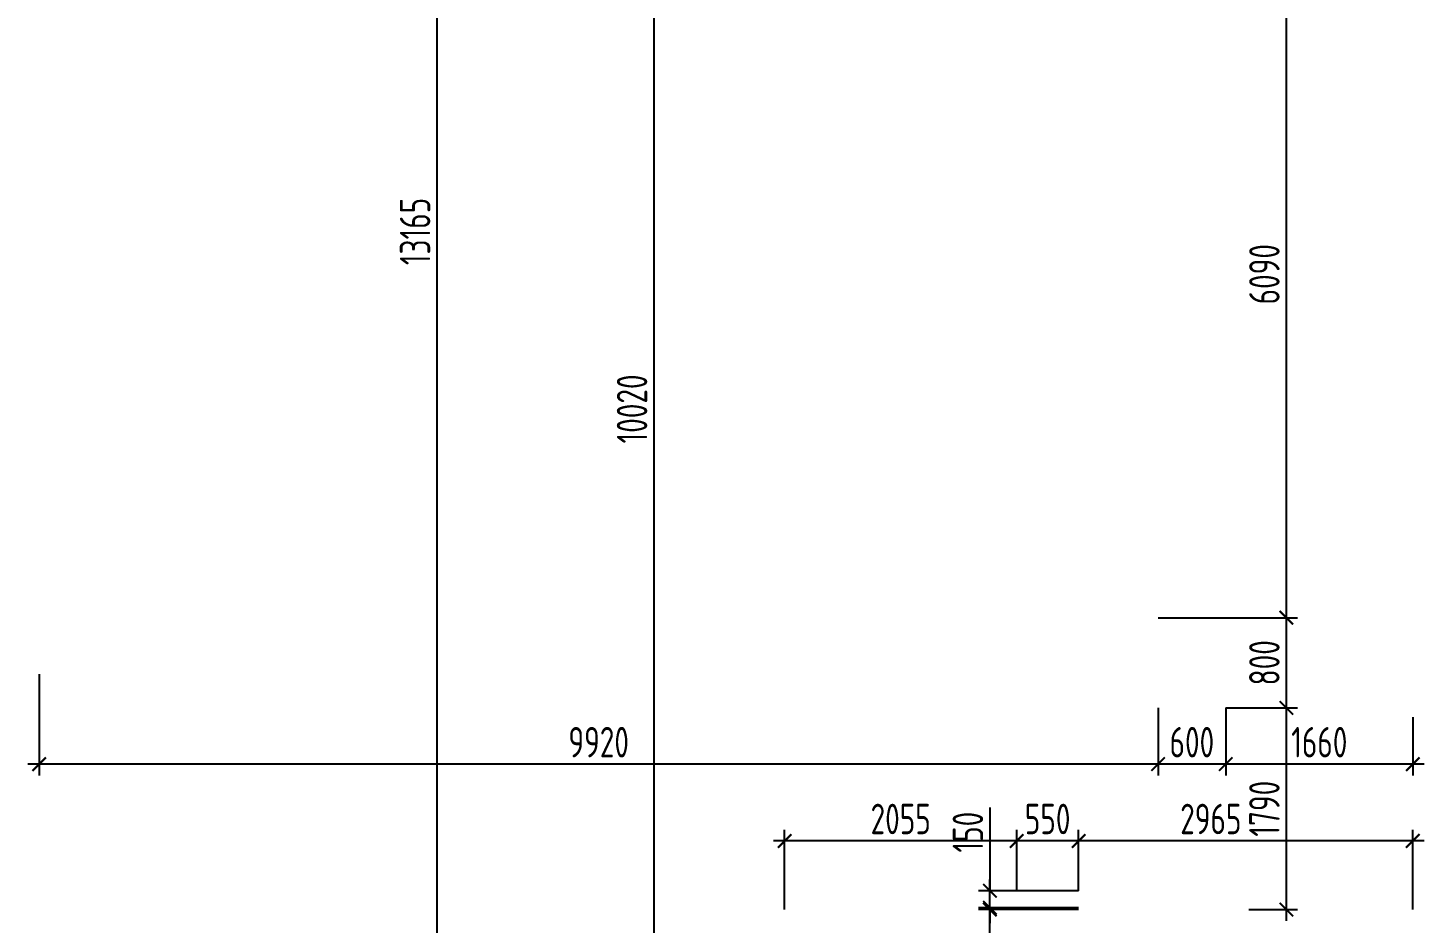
# Model space of a CAD drawing. Header units: millimetres. Extents: x -346952 to 536090, y 55086 to 131231.
# Drawn here: x 466934 to 479314, y 82726 to 90664 of the extents above; entities that cross this region are included whole.
import ezdxf

# ---------------------------------------------------------------- set-up
doc = ezdxf.new("R2010")
doc.units = ezdxf.units.MM
doc.layers.add('РАЗМЕРЫ КРОВЛИ ОВ', color=204, linetype='Continuous')
doc.layers.get('0').off()
doc.styles.add('ISOCPEUR', font='isocpeur.ttf', dxfattribs={"width": 0.7})
doc.dimstyles.new('R_100', dxfattribs={"dimtxt": 270, "dimasz": 120, "dimexe": 100, "dimexo": 0, "dimgap": 60, "dimtad": 1, "dimdec": 0, "dimrnd": 5, "dimzin": 0, "dimdsep": 46, "dimtxsty": 'ISOCPEUR', "dimblk": 'ARCHTICK', "dimcen": 0, "dimdle": 100, "dimclrd": 256, "dimclre": 256, "dimclrt": 256, "dimadec": 0, "dimazin": 0, "dimtfac": 2, "dimtdec": 0, "dimtofl": 0, "dimtmove": 1, "dimatfit": 3, "dimfxl": 1, "dimtvp": 3, "dimtolj": 1, "dimtzin": 0, "dimarcsym": 0})

# ---------------------------------------------------------------- blocks, each defined once
blk = doc.blocks.new('_ArchTick')
at = {"color": 0, "linetype": 'ByBlock', "const_width": 0.15}
blk.add_lwpolyline([(-0.5, -0.5), (0.5, 0.5)], dxfattribs=at)
blk = doc.blocks.new('*D2234')
at = {"layer": 'РАЗМЕРЫ КРОВЛИ ОВ', "lineweight": -2, "transparency": 16777216}
for p, q in [((477555, 84634), (477555, 84035)), ((479214, 84551), (479214, 84035)), ((479314, 84135), (477455, 84135))]:
    blk.add_line(p, q, dxfattribs=at)
at = {"layer": 'РАЗМЕРЫ КРОВЛИ ОВ', "lineweight": -2, "transparency": 16777216, "xscale": 120, "yscale": 120, "zscale": 120, "rotation": 180}
blk.add_blockref('_ArchTick', (477555, 84135), dxfattribs=at)
at = {"layer": 'РАЗМЕРЫ КРОВЛИ ОВ', "lineweight": -2, "transparency": 16777216, "xscale": 120, "yscale": 120, "zscale": 120}
blk.add_blockref('_ArchTick', (479214, 84135), dxfattribs=at)
at = {"layer": 'РАЗМЕРЫ КРОВЛИ ОВ', "transparency": 16777216, "insert": (478385, 84330), "char_height": 270, "attachment_point": 5, "style": 'ISOCPEUR'}
blk.add_mtext('\\A1;1660', dxfattribs=at)
blk = doc.blocks.new('*D2235')
at = {"layer": 'РАЗМЕРЫ КРОВЛИ ОВ', "lineweight": -2, "transparency": 16777216}
for p, q in [((476955, 84634), (476955, 84035)), ((477555, 84634), (477555, 84035)), ((477655, 84135), (476855, 84135))]:
    blk.add_line(p, q, dxfattribs=at)
at = {"layer": 'РАЗМЕРЫ КРОВЛИ ОВ', "lineweight": -2, "transparency": 16777216, "xscale": 120, "yscale": 120, "zscale": 120, "rotation": 180}
blk.add_blockref('_ArchTick', (476955, 84135), dxfattribs=at)
at = {"layer": 'РАЗМЕРЫ КРОВЛИ ОВ', "lineweight": -2, "transparency": 16777216, "xscale": 120, "yscale": 120, "zscale": 120}
blk.add_blockref('_ArchTick', (477555, 84135), dxfattribs=at)
at = {"layer": 'РАЗМЕРЫ КРОВЛИ ОВ', "transparency": 16777216, "insert": (477255, 84330), "char_height": 270, "attachment_point": 5, "style": 'ISOCPEUR'}
blk.add_mtext('\\A1;600', dxfattribs=at)
blk = doc.blocks.new('*D2236')
at = {"layer": 'РАЗМЕРЫ КРОВЛИ ОВ', "lineweight": -2, "transparency": 16777216}
for p, q in [((467034, 84933), (467034, 84035)), ((476955, 84634), (476955, 84035)), ((477055, 84135), (466934, 84135))]:
    blk.add_line(p, q, dxfattribs=at)
at = {"layer": 'РАЗМЕРЫ КРОВЛИ ОВ', "lineweight": -2, "transparency": 16777216, "xscale": 120, "yscale": 120, "zscale": 120, "rotation": 180}
blk.add_blockref('_ArchTick', (467034, 84135), dxfattribs=at)
at = {"layer": 'РАЗМЕРЫ КРОВЛИ ОВ', "lineweight": -2, "transparency": 16777216, "xscale": 120, "yscale": 120, "zscale": 120}
blk.add_blockref('_ArchTick', (476955, 84135), dxfattribs=at)
at = {"layer": 'РАЗМЕРЫ КРОВЛИ ОВ', "transparency": 16777216, "insert": (471995, 84330), "char_height": 270, "attachment_point": 5, "style": 'ISOCPEUR'}
blk.add_mtext('\\A1;9920', dxfattribs=at)
blk = doc.blocks.new('*D2237')
at = {"layer": 'РАЗМЕРЫ КРОВЛИ ОВ', "lineweight": -2, "transparency": 16777216}
for p, q in [((479314, 83454), (476151, 83454)), ((476251, 83013), (476251, 83554)), ((479214, 82846), (479214, 83554))]:
    blk.add_line(p, q, dxfattribs=at)
at = {"layer": 'РАЗМЕРЫ КРОВЛИ ОВ', "lineweight": -2, "transparency": 16777216, "xscale": 120, "yscale": 120, "zscale": 120, "rotation": 180}
blk.add_blockref('_ArchTick', (476251, 83454), dxfattribs=at)
at = {"layer": 'РАЗМЕРЫ КРОВЛИ ОВ', "lineweight": -2, "transparency": 16777216, "xscale": 120, "yscale": 120, "zscale": 120}
blk.add_blockref('_ArchTick', (479214, 83454), dxfattribs=at)
at = {"layer": 'РАЗМЕРЫ КРОВЛИ ОВ', "transparency": 16777216, "insert": (477423, 83649), "char_height": 270, "attachment_point": 5, "style": 'ISOCPEUR'}
blk.add_mtext('\\A1;2965', dxfattribs=at)
blk = doc.blocks.new('*D2238')
at = {"layer": 'РАЗМЕРЫ КРОВЛИ ОВ', "lineweight": -2, "transparency": 16777216}
for p, q in [((476351, 83454), (475602, 83454)), ((475702, 83013), (475702, 83554)), ((476251, 83013), (476251, 83554))]:
    blk.add_line(p, q, dxfattribs=at)
at = {"layer": 'РАЗМЕРЫ КРОВЛИ ОВ', "lineweight": -2, "transparency": 16777216, "xscale": 120, "yscale": 120, "zscale": 120, "rotation": 180}
blk.add_blockref('_ArchTick', (475702, 83454), dxfattribs=at)
at = {"layer": 'РАЗМЕРЫ КРОВЛИ ОВ', "lineweight": -2, "transparency": 16777216, "xscale": 120, "yscale": 120, "zscale": 120}
blk.add_blockref('_ArchTick', (476251, 83454), dxfattribs=at)
at = {"layer": 'РАЗМЕРЫ КРОВЛИ ОВ', "transparency": 16777216, "insert": (475976, 83649), "char_height": 270, "attachment_point": 5, "style": 'ISOCPEUR'}
blk.add_mtext('\\A1;550', dxfattribs=at)
blk = doc.blocks.new('*D2239')
at = {"layer": 'РАЗМЕРЫ КРОВЛИ ОВ', "lineweight": -2, "transparency": 16777216}
for p, q in [((475802, 83454), (473544, 83454)), ((473644, 82846), (473644, 83554)), ((475702, 83013), (475702, 83554))]:
    blk.add_line(p, q, dxfattribs=at)
at = {"layer": 'РАЗМЕРЫ КРОВЛИ ОВ', "lineweight": -2, "transparency": 16777216, "xscale": 120, "yscale": 120, "zscale": 120, "rotation": 180}
blk.add_blockref('_ArchTick', (473644, 83454), dxfattribs=at)
at = {"layer": 'РАЗМЕРЫ КРОВЛИ ОВ', "lineweight": -2, "transparency": 16777216, "xscale": 120, "yscale": 120, "zscale": 120}
blk.add_blockref('_ArchTick', (475702, 83454), dxfattribs=at)
at = {"layer": 'РАЗМЕРЫ КРОВЛИ ОВ', "transparency": 16777216, "insert": (474673, 83649), "char_height": 270, "attachment_point": 5, "style": 'ISOCPEUR'}
blk.add_mtext('\\A1;2055', dxfattribs=at)
blk = doc.blocks.new('*D2240')
at = {"layer": 'РАЗМЕРЫ КРОВЛИ ОВ', "lineweight": -2, "transparency": 16777216}
for p, q in [((475464, 82862), (475464, 82982)), ((476251, 82862), (475364, 82862)), ((476251, 82846), (475364, 82846)), ((475464, 82862), (475464, 82846)), ((475464, 82846), (475464, 82726)), ((475464, 82201), (475464, 82846))]:
    blk.add_line(p, q, dxfattribs=at)
at = {"layer": 'РАЗМЕРЫ КРОВЛИ ОВ', "lineweight": -2, "transparency": 16777216, "xscale": 120, "yscale": 120, "zscale": 120}
for p, rotation in [((475464, 82862), 270), ((475464, 82846), 90)]:
    blk.add_blockref('_ArchTick', p, dxfattribs=dict(at, rotation=rotation))
at = {"layer": 'РАЗМЕРЫ КРОВЛИ ОВ', "transparency": 16777216, "insert": (475269, 82356), "char_height": 270, "attachment_point": 5, "rotation": 90, "style": 'ISOCPEUR'}
blk.add_mtext('\\A1;15', dxfattribs=at)
blk = doc.blocks.new('*D2241')
at = {"layer": 'РАЗМЕРЫ КРОВЛИ ОВ', "lineweight": -2, "transparency": 16777216}
for p, q in [((475464, 83752), (475464, 83013)), ((475464, 82762), (475464, 83113)), ((476251, 83013), (475364, 83013)), ((475713, 82862), (475364, 82862))]:
    blk.add_line(p, q, dxfattribs=at)
at = {"layer": 'РАЗМЕРЫ КРОВЛИ ОВ', "lineweight": -2, "transparency": 16777216, "xscale": 120, "yscale": 120, "zscale": 120}
for p, rotation in [((475464, 83013), 90), ((475464, 82862), 270)]:
    blk.add_blockref('_ArchTick', p, dxfattribs=dict(at, rotation=rotation))
at = {"layer": 'РАЗМЕРЫ КРОВЛИ ОВ', "transparency": 16777216, "insert": (475269, 83532), "char_height": 270, "attachment_point": 5, "rotation": 90, "style": 'ISOCPEUR'}
blk.add_mtext('\\A1;150', dxfattribs=at)
blk = doc.blocks.new('*D2242')
at = {"layer": 'РАЗМЕРЫ КРОВЛИ ОВ', "lineweight": -2, "transparency": 16777216}
for p, q in [((478093, 82746), (478093, 84734)), ((477555, 84634), (478193, 84634)), ((477759, 82846), (478193, 82846))]:
    blk.add_line(p, q, dxfattribs=at)
at = {"layer": 'РАЗМЕРЫ КРОВЛИ ОВ', "lineweight": -2, "transparency": 16777216, "xscale": 120, "yscale": 120, "zscale": 120}
for p, rotation in [((478093, 84634), 90), ((478093, 82846), 270)]:
    blk.add_blockref('_ArchTick', p, dxfattribs=dict(at, rotation=rotation))
at = {"layer": 'РАЗМЕРЫ КРОВЛИ ОВ', "transparency": 16777216, "insert": (477898, 83740), "char_height": 270, "attachment_point": 5, "rotation": 90, "style": 'ISOCPEUR'}
blk.add_mtext('\\A1;1790', dxfattribs=at)
blk = doc.blocks.new('*D2243')
at = {"layer": 'РАЗМЕРЫ КРОВЛИ ОВ', "lineweight": -2, "transparency": 16777216}
for p, q in [((476955, 85434), (478193, 85434)), ((478093, 84534), (478093, 85534)), ((477555, 84634), (478193, 84634))]:
    blk.add_line(p, q, dxfattribs=at)
at = {"layer": 'РАЗМЕРЫ КРОВЛИ ОВ', "lineweight": -2, "transparency": 16777216, "xscale": 120, "yscale": 120, "zscale": 120}
for p, rotation in [((478093, 85434), 90), ((478093, 84634), 270)]:
    blk.add_blockref('_ArchTick', p, dxfattribs=dict(at, rotation=rotation))
at = {"layer": 'РАЗМЕРЫ КРОВЛИ ОВ', "transparency": 16777216, "insert": (477898, 85034), "char_height": 270, "attachment_point": 5, "rotation": 90, "style": 'ISOCPEUR'}
blk.add_mtext('\\A1;800', dxfattribs=at)
blk = doc.blocks.new('*D2244')
at = {"layer": 'РАЗМЕРЫ КРОВЛИ ОВ', "lineweight": -2, "transparency": 16777216}
for p, q in [((478093, 85334), (478093, 91626)), ((479214, 91526), (477993, 91526)), ((476955, 85434), (478193, 85434))]:
    blk.add_line(p, q, dxfattribs=at)
at = {"layer": 'РАЗМЕРЫ КРОВЛИ ОВ', "lineweight": -2, "transparency": 16777216, "xscale": 120, "yscale": 120, "zscale": 120}
for p, rotation in [((478093, 91526), 90), ((478093, 85434), 270)]:
    blk.add_blockref('_ArchTick', p, dxfattribs=dict(at, rotation=rotation))
at = {"layer": 'РАЗМЕРЫ КРОВЛИ ОВ', "transparency": 16777216, "insert": (477898, 88480), "char_height": 270, "attachment_point": 5, "rotation": 90, "style": 'ISOCPEUR'}
blk.add_mtext('\\A1;6090', dxfattribs=at)
blk = doc.blocks.new('*D2252')
at = {"layer": 'РАЗМЕРЫ КРОВЛИ ОВ', "lineweight": -2, "transparency": 16777216}
for p, q in [((470562, 82176), (470562, 95542)), ((469295, 95442), (470662, 95442)), ((468312, 82276), (470662, 82276))]:
    blk.add_line(p, q, dxfattribs=at)
at = {"layer": 'РАЗМЕРЫ КРОВЛИ ОВ', "lineweight": -2, "transparency": 16777216, "xscale": 120, "yscale": 120, "zscale": 120}
for p, rotation in [((470562, 95442), 90), ((470562, 82276), 270)]:
    blk.add_blockref('_ArchTick', p, dxfattribs=dict(at, rotation=rotation))
at = {"layer": 'РАЗМЕРЫ КРОВЛИ ОВ', "transparency": 16777216, "insert": (470367, 88859), "char_height": 270, "attachment_point": 5, "rotation": 90, "style": 'ISOCPEUR'}
blk.add_mtext('\\A1;13165', dxfattribs=at)
blk = doc.blocks.new('*D3719')
at = {"layer": 'РАЗМЕРЫ КРОВЛИ ОВ', "lineweight": -2, "transparency": 16777216}
for p, q in [((472486, 82176), (472486, 92394)), ((471754, 92294), (472586, 92294)), ((471108, 82276), (472586, 82276))]:
    blk.add_line(p, q, dxfattribs=at)
at = {"layer": 'РАЗМЕРЫ КРОВЛИ ОВ', "lineweight": -2, "transparency": 16777216, "xscale": 120, "yscale": 120, "zscale": 120}
for p, rotation in [((472486, 92294), 90), ((472486, 82276), 270)]:
    blk.add_blockref('_ArchTick', p, dxfattribs=dict(at, rotation=rotation))
at = {"layer": 'РАЗМЕРЫ КРОВЛИ ОВ', "transparency": 16777216, "insert": (472291, 87285), "char_height": 270, "attachment_point": 5, "rotation": 90, "style": 'ISOCPEUR'}
blk.add_mtext('\\A1;10020', dxfattribs=at)

msp = doc.modelspace()

# ---------------------------------------------------------------- dimensions: what is measured, and where the dimension line sits
at = {"layer": 'РАЗМЕРЫ КРОВЛИ ОВ'}
for base, p1, p2, picture, middle in [((470562.3, 95441.5), (468312.4, 82275.7), (469295.4, 95441.5), '*D2252', (470367.3, 88858.6)), ((472486.4, 92293.8), (471108.1, 82275.7), (471754.3, 92293.8), '*D3719', (472291.4, 87284.8)), ((478093.2963, 91525.6791), (476955.328, 85434.1848), (479214.0722, 91525.6791), '*D2244', (477898.2963, 88479.9319)), ((478093.3, 85434.2), (477555.3, 84634.2), (476955.3, 85434.2), '*D2243', (477898.3, 85034.2)), ((478093.2963, 84634.1841), (477759.0795, 82845.68), (477555.328, 84634.1841), '*D2242', (477898.2963, 83739.9321))]:
    dim = msp.add_linear_dim(base=base, p1=p1, p2=p2, angle=90, dimstyle='R_100', override={"dimpost": '\\X'}, dxfattribs=at)
    dim.commit()
    dim.dimension.update_dxf_attribs({"geometry": picture, "text_midpoint": middle})
for base, p1, p2, picture, middle in [((467034.1, 84134.5), (476955.3, 84634.2), (467034.1, 84932.7), '*D2236', (471994.7, 84329.5)), ((476955.3, 84134.5), (477555.3, 84634.2), (476955.3, 84634.2), '*D2235', (477255.3, 84329.5)), ((477555.3, 84134.5), (479214.1, 84550.8), (477555.3, 84634.2), '*D2234', (478384.7, 84329.5)), ((473644.3, 83453.6), (475701.6, 83012.6), (473644.3, 82845.7), '*D2239', (474672.9, 83648.6)), ((475701.6, 83453.6), (476251.4, 83012.6), (475701.6, 83012.6), '*D2238', (475976.5, 83648.6))]:
    dim = msp.add_linear_dim(base=base, p1=p1, p2=p2, dimstyle='R_100', override={"dimpost": '\\X'}, dxfattribs=at)
    dim.commit()
    dim.dimension.update_dxf_attribs({"geometry": picture, "text_midpoint": middle})
for base, p1, p2, picture, middle in [((475464.4, 83012.6), (475713.4, 82862.2), (476251.4, 83012.6), '*D2241', (475564.4, 83531.8)), ((475464.3559, 82845.6797), (476251.3884, 82862.2063), (476251.3884, 82845.6797), '*D2240', (475564.3559, 82355.8162))]:
    dim = msp.add_linear_dim(base=base, p1=p1, p2=p2, angle=90, dimstyle='R_100', override={"dimpost": '\\X'}, dxfattribs=at)
    dim.commit()
    dim.dimension.update_dxf_attribs({"geometry": picture, "text_midpoint": middle, "dimtype": 160})
dim = msp.add_linear_dim(base=(476251.4, 83453.6), p1=(479214.1, 82845.7), p2=(476251.4, 83012.6), dimstyle='R_100', override={"dimpost": '\\X'}, dxfattribs=at)
dim.commit()
dim.dimension.update_dxf_attribs({"geometry": '*D2237', "text_midpoint": (477423.2, 83453.6), "dimtype": 160})

doc.saveas('drawing.dxf')
